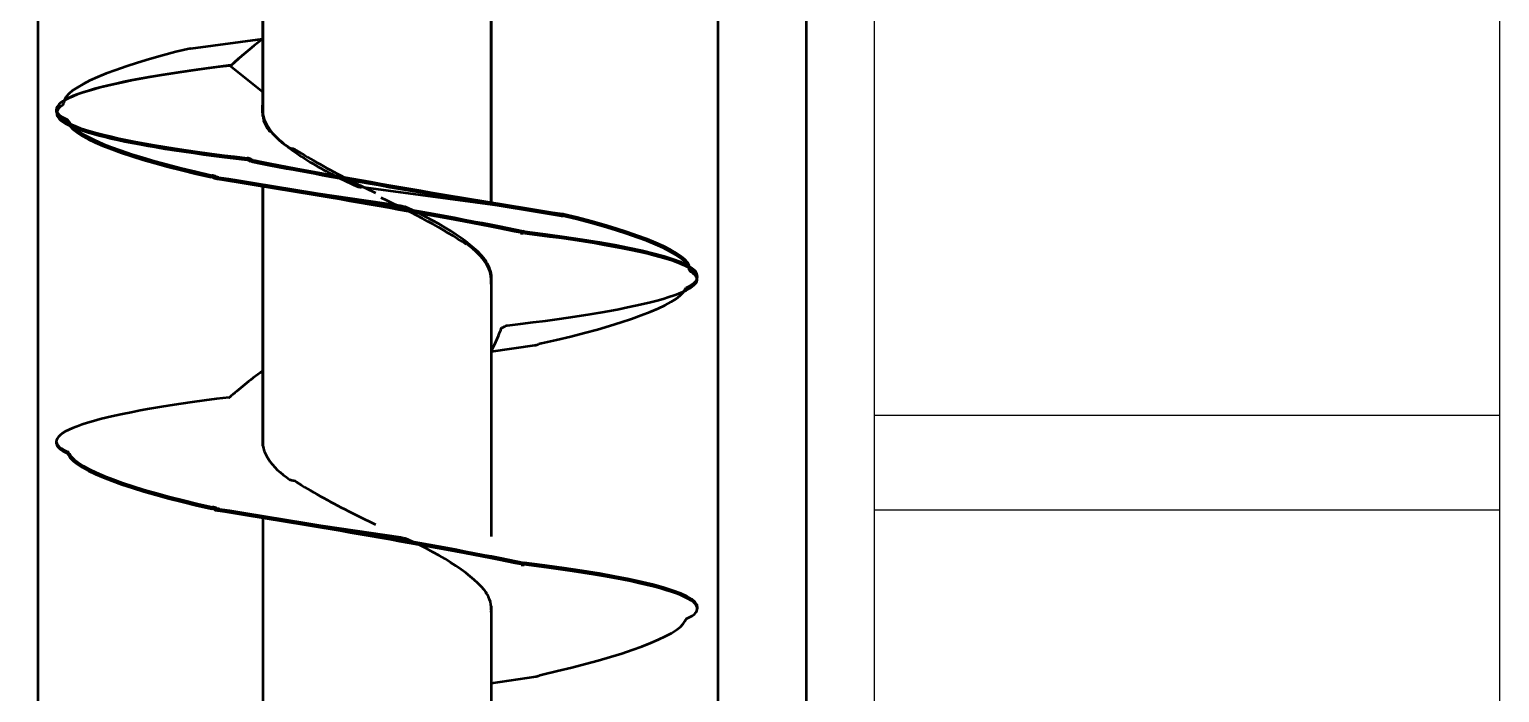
# Model space of a CAD drawing. Extents: x -3873 to 164127, y 7129 to 96529.
# Drawn here: x 60000 to 61082, y 68452 to 68940 of the extents above; entities that cross this region are included whole.
import ezdxf

# ---------------------------------------------------------------- set-up
doc = ezdxf.new("R2010")
doc.units = 0
doc.layers.add('LAYOUT', color=90, linetype='CONTINUOUS')
doc.layers.add('TEXT', color=3, linetype='CONTINUOUS')
doc.layers.add('LAYOUT Kromeka', color=1, linetype='CONTINUOUS', lineweight=5)
doc.layers.add('Visible (ISO)', color=7, linetype='CONTINUOUS', lineweight=50)

# ---------------------------------------------------------------- blocks, each defined once
blk = doc.blocks.new('CD30-500-3500 Giblet chiller')
at = {"layer": 'Visible (ISO)', "color": 0}
for p, q in [((105263.8, 16066.4), (108431.5, 16066.4)), ((106461.5, 16066.4), (108431.5, 16066.4)), ((105878.4, 16001.4), (108352.3, 16001.4)), ((106461.5, 16001.4), (108352.3, 16001.4)), ((107256.8, 15980.9), (107257.6, 15980.7)), ((107257.7, 15981.2), (107258.2, 15981)), ((107257.7, 15981.2), (107258.6, 15980.9)), ((107258.2, 15981.1), (107257.8, 15981.2)), ((107258.7, 15980.9), (107258.2, 15981.1)), ((107258.2, 15981), (107258.6, 15980.9)), ((107258.7, 15981.5), (107258.3, 15981.5)), ((107259.5, 15981.7), (107258.7, 15981.5)), ((107264.1, 15986.3), (107262.9, 15986.5)), ((107264.6, 15986.2), (107263.4, 15986.1)), ((107507.9, 15986.3), (107506.7, 15986.5)), ((107507.9, 15986.3), (107506.7, 15986.5)), ((107257.6, 15980.7), (107258.1, 15980.5)), ((107216.9, 15887.3), (107197.1, 15739.1)), ((107217, 15887.6), (107216.9, 15887.6)), ((107216.9, 15887.5), (107216.9, 15887.6)), ((107216.9, 15886.9), (107217.6, 15886.6)), ((107217.2, 15888.5), (107218.1, 15887.5)), ((107217.6, 15886.6), (107218.1, 15886.4)), ((107218.1, 15887.5), (107218.3, 15887.4)), ((107218.1, 15887.3), (107218.1, 15887.3)), ((107218.1, 15887.3), (107218.1, 15887.3)), ((107218.4, 15886.4), (107218.3, 15886.5)), ((107318.2, 15834.8), (107313.5, 15867)), ((107562.1, 15834.8), (107557.3, 15867.8)), ((107562.1, 15834.8), (107557.3, 15867.8)), ((107229.6, 15858.3), (107230.4, 15858)), ((107229.9, 15859.5), (107231, 15858.6)), ((107231.2, 15859.6), (107230, 15859.7)), ((107230, 15859.4), (107230, 15859.7)), ((107230.4, 15858), (107230.9, 15857.8)), ((107473.7, 15858.7), (107474.5, 15858.4)), ((107473.8, 15859.1), (107473.8, 15859.1)), ((107473.8, 15859), (107473.8, 15859.1)), ((107474, 15860), (107475, 15859.2)), ((107474.5, 15858.4), (107475, 15858.2)), ((107475, 15859), (107474.9, 15859)), ((107475, 15859.1), (107475.1, 15859)), ((107475, 15858.9), (107475, 15859)), ((107475.2, 15856.8), (107475.2, 15857)), ((107017.1, 15834.8), (107210, 15834.8)), ((107209.9, 15834.8), (107019.8, 15834.8)), ((107022.5, 15834.8), (107210.2, 15834.8)), ((107251.5, 15831.3), (107251.4, 15830.7)), ((107261.3, 15834.8), (107454.2, 15834.8)), ((107495.2, 15831), (107495.2, 15830.6)), ((107505.2, 15834.8), (107698.1, 15834.8)), ((107505.2, 15834.8), (107698.1, 15834.8)), ((107210.9, 15768.2), (107191.3, 15633.6)), ((107455.1, 15768.3), (107435.4, 15634.1)), ((107144.8, 15666.8), (106952.1, 15666.8)), ((106952.1, 15666.8), (107144.1, 15666.8)), ((107022.5, 15666.8), (107142.3, 15666.8)), ((107095, 15613.9), (107088, 15666.8)), ((107127.2, 15666.8), (107107.8, 15642.6)), ((107177.5, 15656.7), (107176.6, 15658.1)), ((107177.1, 15657.3), (107176.6, 15658.1)), ((107177.2, 15657.8), (107176.8, 15658.4)), ((107177.5, 15656.7), (107177.1, 15657.3)), ((107177.7, 15657), (107177.2, 15657.8)), ((107177.8, 15659.7), (107177.3, 15659.9)), ((107178.6, 15659.4), (107177.8, 15659.7)), ((107387.4, 15666.8), (107194.6, 15666.8)), ((107196.1, 15666.8), (107386.4, 15666.8)), ((107440.2, 15666.8), (107630.2, 15666.8)), ((107176.6, 15655.3), (107175.8, 15655.4)), ((107177, 15655.3), (107176.6, 15655.3)), ((107107.5, 15643.9), (107107.5, 15643.3)), ((107107.7, 15642.7), (107107.8, 15642.8)), ((107352, 15642.7), (107351.9, 15642.1)), ((107434.7, 15635), (107434.2, 15635.2)), ((107435.4, 15634.7), (107434.7, 15635)), ((107189.4, 15629.1), (107188.6, 15629.3)), ((107190.3, 15630.7), (107189.4, 15632.4)), ((107189.9, 15631.5), (107189.4, 15632.4)), ((107189.8, 15628.9), (107189.4, 15629.1)), ((107190, 15632.1), (107189.6, 15632.8)), ((107190.3, 15630.7), (107189.9, 15631.5)), ((107190.5, 15631.1), (107190, 15632.1)), ((107190.5, 15634.5), (107190.1, 15634.6)), ((107191.3, 15634.1), (107190.5, 15634.5)), ((107433.5, 15629.6), (107432.7, 15629.8)), ((107434.4, 15631.3), (107433.5, 15632.9)), ((107434, 15632), (107433.5, 15632.9)), ((107433.9, 15629.5), (107433.5, 15629.6)), ((107434.1, 15632.6), (107433.7, 15633.3)), ((107434.4, 15631.3), (107434, 15632)), ((107434.6, 15631.7), (107434.1, 15632.6)), ((107095.1, 15613.8), (107095, 15613.6)), ((107147.4, 15522.9), (107148.2, 15523)), ((107147.7, 15523.1), (107148.5, 15523.2)), ((107148.2, 15523.8), (107148.8, 15523.5)), ((107148.2, 15523.8), (107149.1, 15523.4)), ((107148.2, 15523), (107148.6, 15523.1)), ((107148.7, 15523.6), (107148.4, 15523.8)), ((107148.5, 15523.2), (107149, 15523.3)), ((107148.6, 15524), (107149.1, 15523.8)), ((107148.6, 15524), (107149.4, 15523.6)), ((107149.1, 15523.9), (107148.7, 15524)), ((107149.2, 15523.4), (107148.7, 15523.6)), ((107148.8, 15523.5), (107149.1, 15523.4)), ((107149.3, 15524.1), (107148.9, 15524.2)), ((107149.6, 15523.6), (107149.1, 15523.9)), ((107149.1, 15523.8), (107149.5, 15523.6)), ((107149.6, 15524.3), (107149.2, 15524.5)), ((107150.1, 15523.9), (107149.3, 15524.1)), ((107150.4, 15524.1), (107149.6, 15524.3)), ((107391.8, 15523.2), (107392.6, 15523.3)), ((107392.6, 15523.3), (107393.1, 15523.4)), ((107392.7, 15524.1), (107393.2, 15523.9)), ((107392.7, 15524.1), (107393.6, 15523.7)), ((107393.2, 15524), (107392.8, 15524.1)), ((107393.7, 15523.8), (107393.2, 15524)), ((107393.2, 15523.9), (107393.6, 15523.7)), ((107393.7, 15524.5), (107393.3, 15524.6)), ((107394.5, 15524.2), (107393.7, 15524.5)), ((107141.8, 15515.2), (107140.5, 15515.1)), ((107142, 15515.2), (107140.7, 15515.1)), ((107142.7, 15515.3), (107141.4, 15515.5)), ((107386, 15515.2), (107384.8, 15515.1)), ((105263.8, 15501.4), (107233.8, 15501.4)), ((106461.5, 15501.4), (108408.9, 15501.4))]:
    blk.add_line(p, q, dxfattribs=at)
for centre, major_axis, ratio, start_param, end_param in [((107251, 15587.2), (12.7, 399.2), 0.097084, -0.200634, 0.822936), ((107279.3, 15587.3), (-14.3, 399), 0.094964, -0.866757, 0.148975), ((107494.7, 15587.2), (12.8, 399.2), 0.097021, -0.198561, 0.825008), ((107228.7, 15786.4), (28.9, 194.4), 0.155861, 0.023148, 1.046718), ((107249.8, 15587.3), (12.7, 399.2), 0.097084, -0.009615, 0.822936), ((107262.5, 15588), (18.3, 397.4), 0.351112, 0.163401, 0.164188), ((107278.1, 15587.1), (-14.3, 399), 0.094964, 0.01054, 0.148975), ((107263.4, 15587.8), (18.3, 397.4), 0.351112, 0.163401, 0.164188), ((107493.5, 15587.4), (12.8, 399.2), 0.097021, -0.009668, 0.825008), ((107229.9, 15786.1), (28.9, 194.4), 0.155861, 0.023148, 1.046718), ((107276.5, 15585), (-24.4, 395.5), 0.350497, -0.140826, -0.14004), ((107298.3, 15781.1), (-28.7, 196.7), 0.149505, -1.113877, -0.098144), ((107520.2, 15585), (-24.1, 395.5), 0.350525, -0.139091, -0.138305), ((107520.2, 15585), (-24.1, 395.5), 0.350525, -0.139091, -0.138305), ((107542.1, 15781.4), (-28.7, 196.5), 0.149826, -1.110801, -0.095069), ((107542.1, 15781.4), (-28.7, 196.5), 0.149826, -1.110801, -0.095069), ((107197.3, 15809.5), (40, 236.4), 0.028443, 4.032327, 5.050836), ((107198.5, 15809), (40, 236.4), 0.028443, 4.032327, 5.050836), ((107317.4, 15737.6), (-132.1, 296.2), 0.164727, -1.183753, -1.182214), ((107310.6, 15865.4), (0.08, 5.68), 0.53242, -0.876022, -0.764049), ((107561.2, 15737.5), (-132, 296.4), 0.165694, -1.181387, -1.179848), ((107561.2, 15737.5), (-132, 296.4), 0.165694, -1.181387, -1.179848), ((107554.3, 15866.2), (0.08, 5.68), 0.532831, -0.875835, -0.763862), ((107554.3, 15866.2), (0.08, 5.68), 0.532831, -0.875835, -0.763862), ((107209.6, 15700.1), (39.6, 235.4), 0.036298, 0.840221, 1.85873), ((107210.8, 15699.6), (39.6, 235.4), 0.036298, 0.840221, 1.85873), ((107453.7, 15700.3), (39.6, 235.4), 0.036551, 0.838685, 1.857194), ((107454.9, 15699.8), (39.6, 235.4), 0.036551, 0.838685, 1.857194), ((107304.3, 15584.5), (-101.4, 334.1), 0.292533, -0.770475, -0.768936), ((107297.5, 15841.5), (0.25, 4.52), 0.666682, -0.820123, -0.70815), ((107325.6, 15816.8), (-42, 26.5), 0.236453, -1.23953, -0.78902), ((107231.4, 15701.2), (38.6, 135.8), 0.301932, 0.380301, 1.1137), ((107259.4, 15750.8), (8.7, 84), 0.484921, -0.009688, 0.718496), ((107220.4, 15750.8), (24.6, 83.5), 0.43577, -0.190882, -0.180228), ((107272.6, 15750.8), (-11.4, 84), 0.477181, -0.12458, 0.253529), ((107270.8, 15750.8), (-11.4, 84), 0.477181, -0.12458, -0.086462), ((107257.7, 15750.8), (8.7, 84), 0.484921, -0.009688, 0.028645), ((107475.5, 15701.2), (38.5, 135.9), 0.30221, 0.378795, 1.112194), ((107464.2, 15750.8), (24.5, 83.5), 0.436443, -0.193219, -0.186209), ((107516.3, 15750.8), (-11.3, 84), 0.477522, -0.124023, 0.256177), ((107514.6, 15750.8), (-11.3, 84), 0.477522, -0.124023, -0.085896), ((107514.6, 15750.8), (-11.3, 84), 0.477522, -0.124023, -0.085896), ((107218.7, 15724.8), (51.6, 120.1), 0.186918, 0.78613, 1.405938), ((107209.4, 15720.5), (15.9, 156.8), 0.021454, 1.25661, 1.259056), ((107212.7, 15752.2), (15.9, 156.8), 0.021454, 1.466588, 1.46718), ((107453.5, 15720.4), (15.9, 156.8), 0.0216, 1.25516, 1.257606), ((107456.8, 15752.1), (15.9, 156.8), 0.0216, 1.465135, 1.465727), ((107189.6, 15775.7), (52.8, 118.6), 0.165874, 4.388816, 4.566767), ((107433.7, 15775.6), (52.8, 118.5), 0.16521, 4.390442, 4.567383), ((107176.8, 15800), (40.6, 133.6), 0.292302, 3.979461, 4.302498), ((107195.4, 15748.2), (16, 156.8), 0.016888, 4.651128, 4.653573), ((107198.7, 15780.2), (16, 156.8), 0.016888, 4.443006, 4.443599), ((107188.8, 15750.8), (40.4, 84), 0.125278, 3.986101, 4.519953), ((107433, 15750.8), (40.4, 84), 0.124708, 3.987282, 4.521135), ((107176.1, 15750.8), (35.1, 83.6), 0.269882, 3.669451, 4.203304), ((107148.3, 15750.8), (11.2, 84.3), 0.478029, 3.096219, 3.904231), ((107148.6, 15750.8), (11.3, 84), 0.477586, 3.146077, 3.910672), ((107168.9, 15750.8), (5.9, 84.1), 0.076335, 3.879538, 3.884246), ((107392.7, 15750.8), (11.4, 84), 0.477352, 3.14646, 3.912492), ((107413, 15750.8), (5.9, 84.1), 0.076234, 3.880976, 3.885684), ((107135.8, 15750.8), (-8.6, 84), 0.485053, 3.032151, 3.427488), ((107156.2, 15750.8), (3.1, 84.1), 0.096419, 3.508555, 3.513263), ((107083.5, 15693), (-40.7, 60.3), 0.158561, 1.911168, 2.411415), ((107083.4, 15692.9), (-40.8, 59.9), 0.159202, 1.911315, 2.410791), ((107150, 15750.8), (11.2, 84.3), 0.478029, 3.096219, 3.183572), ((107150.3, 15750.8), (11.3, 84), 0.477586, 3.146077, 3.184205), ((107137.6, 15750.8), (-8.6, 84), 0.485053, 3.032151, 3.070487), ((107181.5, 15918.5), (101.5, 333.9), 0.292302, 3.911642, 3.913181), ((107182.4, 15917.1), (101.5, 333.9), 0.292302, 3.911642, 3.913181), ((107175.6, 15660.4), (-0.25, 4.53), 0.666075, 3.850037, 3.96201), ((107328, 15693.6), (-40.7, 62.8), 0.1553, 1.910314, 2.414679), ((107394.4, 15750.8), (11.4, 84), 0.477352, 3.14646, 3.184582), ((107156.2, 15914.4), (14.3, 398.9), 0.094928, 2.993655, 4.009387), ((107157.4, 15914.2), (14.3, 398.9), 0.094928, 3.131028, 4.009387), ((107127.2, 15914.2), (-12.9, 399.1), 0.096924, 2.313475, 3.337044), ((107127.5, 15914.2), (-12.8, 399.2), 0.097009, 2.316196, 3.339766), ((107371.6, 15914.2), (-12.8, 399.2), 0.097053, 2.317621, 3.34119), ((107174.7, 15720.1), (28.6, 196.2), 0.150303, 3.232033, 4.247766), ((107174.9, 15720.5), (28.6, 196.5), 0.149886, 3.236085, 4.251817), ((107175.9, 15719.7), (28.6, 196.2), 0.150303, 3.232033, 4.247766), ((107176.1, 15720.1), (28.6, 196.5), 0.149886, 3.236085, 4.251817), ((107194.3, 15765.7), (131.9, 296.4), 0.165874, 4.320998, 4.322537), ((107195.2, 15764), (131.9, 296.4), 0.165874, 4.320998, 4.322537), ((107188.3, 15635.2), (-0.08, 5.68), 0.532908, 3.90542, 4.017393), ((107419, 15720.7), (28.7, 196.6), 0.149666, 3.2382, 4.253933), ((107420.2, 15720.3), (28.7, 196.6), 0.149666, 3.2382, 4.253933), ((107438.4, 15765.7), (132, 296.3), 0.16521, 4.322624, 4.324163), ((107439.3, 15764), (132, 296.3), 0.16521, 4.322624, 4.324163), ((107432.5, 15635.7), (-0.08, 5.68), 0.532625, 3.905549, 4.017521), ((107106.7, 15715), (-28.9, 194.3), 0.155993, 2.096492, 3.120062), ((107140.6, 15913.5), (-18.1, 397.5), 0.351122, 2.978264, 2.97905), ((107128.4, 15914.4), (-12.9, 399.1), 0.096924, 3.151341, 3.337044), ((107128.8, 15914.4), (-12.8, 399.2), 0.097009, 3.151271, 3.339766), ((107153, 15916.9), (23.8, 395.7), 0.350567, 3.277297, 3.278083), ((107153.4, 15916.9), (24.1, 395.6), 0.35053, 3.279573, 3.280359), ((107153.9, 15916.6), (23.8, 395.7), 0.350567, 3.277297, 3.278083), ((107154.2, 15916.6), (24.1, 395.6), 0.35053, 3.279573, 3.280359), ((107372.9, 15914.4), (-12.8, 399.2), 0.097053, 3.151234, 3.34119), ((107397.5, 15917), (24.3, 395.5), 0.350511, 3.280765, 3.281551), ((107398.4, 15916.6), (24.3, 395.5), 0.350511, 3.280765, 3.281551)]:
    blk.add_ellipse(centre, major_axis=major_axis, ratio=ratio, start_param=start_param, end_param=end_param, dxfattribs=at)
for points, knots in [([(107257.7, 15981.2), (107257.5, 15981.1), (107257.3, 15981.1), (107257, 15981), (107256.9, 15980.9), (107256.8, 15980.9)], [0, 0, 0, 0, 0.5, 0.5, 1, 1, 1, 1]), ([(107259.5, 15981.7), (107259.5, 15981.5), (107259.4, 15981.4), (107259.2, 15981.3), (107259.1, 15981.2), (107258.9, 15981.1), (107258.7, 15980.9)], [0, 0, 0, 0, 0.5, 0.5, 0.5, 1, 1, 1, 1]), ([(107272.6, 15977.2), (107272.6, 15977.3), (107272.5, 15977.4), (107272.3, 15977.5), (107272.2, 15977.6), (107272, 15977.7), (107271.8, 15977.7)], [0, 0, 0, 0, 0.5, 0.5, 0.5, 1, 1, 1, 1]), ([(107516.4, 15977.4), (107516.3, 15977.5), (107516.2, 15977.6), (107516.1, 15977.7), (107516, 15977.8), (107515.8, 15977.8), (107515.6, 15977.9)], [0, 0, 0, 0, 0.5, 0.5, 0.5, 1, 1, 1, 1]), ([(107516.4, 15977.4), (107516.3, 15977.5), (107516.2, 15977.6), (107516.1, 15977.7), (107516, 15977.8), (107515.8, 15977.8), (107515.6, 15977.9)], [0, 0, 0, 0, 0.5, 0.5, 0.5, 1, 1, 1, 1]), ([(107218.4, 15886.4), (107218.3, 15886.6), (107218.3, 15886.8), (107218.3, 15887.1), (107218.3, 15887.2), (107218.3, 15887.4)], [-0.3710489, -0.3710489, -0.3710489, -0.3710489, -0.1855245, -0.1855245, 0, 0, 0, 0]), ([(107313.5, 15867), (107313.4, 15867.4), (107313.4, 15867.8), (107313.3, 15868.1), (107313.2, 15868.4), (107313.1, 15868.8), (107313, 15869)], [0.1570808, 0.1570808, 0.1570808, 0.1570808, 0.5000028, 0.5000028, 0.5000028, 0.8159434, 0.8159434, 0.8159434, 0.8159434]), ([(107557.3, 15867.8), (107557.2, 15868.2), (107557.1, 15868.5), (107557, 15868.9), (107556.9, 15869.2), (107556.8, 15869.5), (107556.7, 15869.8)], [0.1548942, 0.1548942, 0.1548942, 0.1548942, 0.5000028, 0.5000028, 0.5000028, 0.8159434, 0.8159434, 0.8159434, 0.8159434]), ([(107557.3, 15867.8), (107557.2, 15868.2), (107557.1, 15868.5), (107557, 15868.9), (107556.9, 15869.2), (107556.8, 15869.5), (107556.7, 15869.8)], [0.1548942, 0.1548942, 0.1548942, 0.1548942, 0.5000028, 0.5000028, 0.5000028, 0.8159434, 0.8159434, 0.8159434, 0.8159434]), ([(107231.1, 15856.4), (107231.1, 15856.8), (107231.1, 15857.2), (107231, 15857.9), (107231, 15858.2), (107231, 15858.6)], [-0.3710489, -0.3710489, -0.3710489, -0.3710489, -0.1855245, -0.1855245, 0, 0, 0, 0]), ([(107475.2, 15856.8), (107475.2, 15857.2), (107475.2, 15857.6), (107475.2, 15858.3), (107475.2, 15858.7), (107475.1, 15859)], [-0.3710489, -0.3710489, -0.3710489, -0.3710489, -0.1855245, -0.1855245, 0, 0, 0, 0]), ([(107300.4, 15842.5), (107300.4, 15842.9), (107300.3, 15843.4), (107300.2, 15843.8), (107300.1, 15844), (107300, 15844.3), (107299.8, 15844.5)], [0, 0, 0, 0, 0.5000028, 0.5000028, 0.5000028, 0.8159434, 0.8159434, 0.8159434, 0.8159434]), ([(107196.6, 15736.2), (107196.7, 15736.5), (107196.8, 15736.7), (107196.8, 15737), (107196.9, 15737.4), (107197, 15737.8), (107197, 15738.2)], [0.1840543, 0.1840543, 0.1840543, 0.1840543, 0.5, 0.5, 0.5, 1, 1, 1, 1]), ([(107169.9, 15691.2), (107169.6, 15690.8), (107169.4, 15690.2), (107169.1, 15689.3), (107169, 15688.9), (107168.9, 15688.5)], [2.5682503, 2.5682503, 2.5682503, 2.5682503, 2.8214025, 2.8214025, 2.9900626, 2.9900626, 2.9900626, 2.9900626]), ([(107414, 15691.3), (107413.7, 15690.8), (107413.5, 15690.3), (107413.2, 15689.4), (107413.1, 15689), (107413.1, 15688.6)], [2.5682503, 2.5682503, 2.5682503, 2.5682503, 2.8214025, 2.8214025, 2.9900626, 2.9900626, 2.9900626, 2.9900626]), ([(107168.9, 15688.2), (107168.9, 15688), (107168.8, 15687.8), (107168.7, 15687.3), (107168.5, 15686.9), (107168.3, 15686.7)], [0.664323, 0.664323, 0.664323, 0.664323, 0.7562049, 0.7562049, 0.9125602, 0.9125602, 0.9125602, 0.9125602]), ([(107413, 15688.3), (107413, 15688.1), (107412.9, 15687.9), (107412.8, 15687.3), (107412.6, 15687), (107412.5, 15686.8)], [0.664323, 0.664323, 0.664323, 0.664323, 0.7562049, 0.7562049, 0.9125602, 0.9125602, 0.9125602, 0.9125602]), ([(107156.1, 15672.1), (107156.1, 15672), (107156.1, 15671.9), (107155.9, 15671.6), (107155.7, 15671.5), (107155.6, 15671.3)], [0.664323, 0.664323, 0.664323, 0.664323, 0.7562049, 0.7562049, 0.9125602, 0.9125602, 0.9125602, 0.9125602]), ([(107157.1, 15673.8), (107156.9, 15673.5), (107156.6, 15673.2), (107156.3, 15672.7), (107156.2, 15672.5), (107156.2, 15672.3)], [2.5682503, 2.5682503, 2.5682503, 2.5682503, 2.8214025, 2.8214025, 2.9900626, 2.9900626, 2.9900626, 2.9900626]), ([(107176.6, 15658.1), (107176.4, 15657.7), (107176.2, 15657.3), (107175.9, 15656.4), (107175.8, 15655.9), (107175.8, 15655.4)], [0, 0, 0, 0, 0.5, 0.5, 1, 1, 1, 1]), ([(107177, 15658.6), (107177, 15658.6), (107176.9, 15658.5), (107176.9, 15658.5), (107176.9, 15658.4), (107176.8, 15658.4)], [-0.04006097, -0.04006097, -0.04006097, -0.04006097, -0.02003048, -0.02003048, 0, 0, 0, 0]), ([(107177.3, 15659.9), (107177.3, 15659.6), (107177.2, 15659.3), (107177.2, 15659.1), (107177.1, 15658.9), (107177, 15658.8), (107177, 15658.6)], [0, 0, 0, 0, 0.5, 0.5, 0.5, 0.815947, 0.815947, 0.815947, 0.815947]), ([(107178.6, 15659.4), (107178.5, 15658.9), (107178.4, 15658.5), (107178.3, 15658.1), (107178.2, 15657.9), (107178.1, 15657.6), (107178, 15657.4)], [0, 0, 0, 0, 0.5000028, 0.5000028, 0.5000028, 0.8159434, 0.8159434, 0.8159434, 0.8159434]), ([(107434.2, 15635.2), (107434.2, 15634.8), (107434.1, 15634.5), (107434, 15634.2), (107434, 15634), (107433.9, 15633.8), (107433.9, 15633.6)], [0, 0, 0, 0, 0.5, 0.5, 0.5, 0.815947, 0.815947, 0.815947, 0.815947]), ([(107189.4, 15632.4), (107189.2, 15632), (107189, 15631.5), (107188.7, 15630.4), (107188.6, 15629.9), (107188.6, 15629.3)], [0, 0, 0, 0, 0.5, 0.5, 1, 1, 1, 1]), ([(107189.7, 15633.1), (107189.7, 15633.1), (107189.7, 15633), (107189.7, 15632.9), (107189.6, 15632.9), (107189.6, 15632.8)], [-0.04006097, -0.04006097, -0.04006097, -0.04006097, -0.02003048, -0.02003048, 0, 0, 0, 0]), ([(107190.1, 15634.6), (107190.1, 15634.3), (107190, 15634), (107189.9, 15633.7), (107189.9, 15633.5), (107189.8, 15633.3), (107189.7, 15633.1)], [0, 0, 0, 0, 0.5, 0.5, 0.5, 0.815947, 0.815947, 0.815947, 0.815947]), ([(107191.3, 15634.1), (107191.3, 15633.6), (107191.2, 15633), (107191, 15632.5), (107190.9, 15632.2), (107190.8, 15631.9), (107190.7, 15631.6)], [0, 0, 0, 0, 0.5000028, 0.5000028, 0.5000028, 0.8159434, 0.8159434, 0.8159434, 0.8159434]), ([(107433.5, 15632.9), (107433.3, 15632.5), (107433.1, 15632), (107432.8, 15631), (107432.7, 15630.4), (107432.7, 15629.8)], [0, 0, 0, 0, 0.5, 0.5, 1, 1, 1, 1]), ([(107433.9, 15633.6), (107433.8, 15633.6), (107433.8, 15633.5), (107433.8, 15633.4), (107433.7, 15633.4), (107433.7, 15633.3)], [-0.04006097, -0.04006097, -0.04006097, -0.04006097, -0.02003048, -0.02003048, 0, 0, 0, 0]), ([(107435.4, 15634.7), (107435.4, 15634.1), (107435.3, 15633.6), (107435.2, 15633), (107435.1, 15632.7), (107435, 15632.4), (107434.8, 15632.1)], [0, 0, 0, 0, 0.5000028, 0.5000028, 0.5000028, 0.8159434, 0.8159434, 0.8159434, 0.8159434]), ([(107135.8, 15520.3), (107135.6, 15520.4), (107135.4, 15520.4), (107135.1, 15520.5), (107135, 15520.6), (107135, 15520.6)], [0, 0, 0, 0, 0.5, 0.5, 1, 1, 1, 1]), ([(107148.2, 15523.8), (107148, 15523.6), (107147.8, 15523.5), (107147.6, 15523.2), (107147.5, 15523), (107147.4, 15522.9)], [0, 0, 0, 0, 0.5, 0.5, 1, 1, 1, 1]), ([(107148.6, 15524), (107148.3, 15523.8), (107148.2, 15523.7), (107147.9, 15523.4), (107147.8, 15523.3), (107147.7, 15523.1)], [0, 0, 0, 0, 0.5, 0.5, 1, 1, 1, 1]), ([(107150.1, 15523.9), (107150, 15523.8), (107149.9, 15523.7), (107149.8, 15523.6), (107149.6, 15523.5), (107149.5, 15523.5), (107149.2, 15523.4)], [0, 0, 0, 0, 0.5, 0.5, 0.5, 1, 1, 1, 1]), ([(107150.4, 15524.1), (107150.3, 15524), (107150.2, 15523.9), (107150.1, 15523.8), (107150, 15523.8), (107149.8, 15523.7), (107149.6, 15523.6)], [0, 0, 0, 0, 0.5, 0.5, 0.5, 1, 1, 1, 1]), ([(107392.7, 15524.1), (107392.5, 15524), (107392.3, 15523.8), (107392, 15523.5), (107391.9, 15523.4), (107391.8, 15523.2)], [0, 0, 0, 0, 0.5, 0.5, 1, 1, 1, 1]), ([(107394.5, 15524.2), (107394.5, 15524.1), (107394.4, 15524), (107394.2, 15524), (107394.1, 15523.9), (107393.9, 15523.8), (107393.7, 15523.8)], [0, 0, 0, 0, 0.5, 0.5, 0.5, 1, 1, 1, 1])]:
    blk.add_open_spline(points, degree=3, knots=knots, dxfattribs=at)
for points in [[(107257.7, 15981.2), (107257.7, 15981.2), (107257.7, 15981.2), (107257.7, 15981.2)], [(107258.3, 15981.5), (107258.2, 15981.4), (107258, 15981.3), (107257.8, 15981.2)], [(107258.6, 15980.9), (107258.3, 15980.8), (107258.1, 15980.7), (107258.1, 15980.5)], [(107258.6, 15980.9), (107258.6, 15980.9), (107258.6, 15980.9), (107258.6, 15980.9)], [(107271.7, 15977.8), (107271.4, 15977.9), (107271.3, 15978), (107271.2, 15978.1)], [(107271.7, 15977.8), (107271.7, 15977.8), (107271.7, 15977.8), (107271.7, 15977.8)], [(107515.4, 15977.9), (107515.2, 15978), (107515, 15978.1), (107515, 15978.3)], [(107515.4, 15977.9), (107515.2, 15978), (107515, 15978.1), (107515, 15978.3)], [(107515.4, 15977.9), (107515.4, 15977.9), (107515.4, 15977.9), (107515.4, 15977.9)], [(107515.4, 15977.9), (107515.4, 15977.9), (107515.4, 15977.9), (107515.4, 15977.9)], [(107217.2, 15888.5), (107217, 15888), (107216.9, 15887.5), (107216.9, 15886.9)], [(107218.3, 15887.4), (107218.2, 15887.1), (107218.1, 15886.7), (107218.1, 15886.4)], [(107312.5, 15869.9), (107312.3, 15870.4), (107312.1, 15871), (107312, 15871.7)], [(107556.3, 15870.7), (107556, 15871.2), (107555.8, 15871.8), (107555.8, 15872.5)], [(107556.3, 15870.7), (107556, 15871.2), (107555.8, 15871.8), (107555.8, 15872.5)], [(107229.9, 15859.5), (107229.8, 15859.2), (107229.7, 15858.7), (107229.6, 15858.3)], [(107231, 15858.6), (107231, 15858.3), (107230.9, 15858.1), (107230.9, 15857.8)], [(107474, 15860), (107473.9, 15859.6), (107473.8, 15859.2), (107473.7, 15858.7)], [(107475.1, 15859), (107475.1, 15858.8), (107475, 15858.5), (107475, 15858.2)], [(107299.4, 15845.2), (107299.1, 15845.6), (107299, 15846.1), (107298.9, 15846.6)], [(107210.9, 15768.2), (107211, 15768.4), (107211, 15768.6), (107211, 15768.8)], [(107211.1, 15769.2), (107211.2, 15770.1), (107211.4, 15770.9), (107211.6, 15771.6)], [(107455.1, 15768.3), (107455.1, 15768.5), (107455.1, 15768.7), (107455.1, 15768.9)], [(107455.2, 15769.4), (107455.3, 15770.2), (107455.5, 15771), (107455.8, 15771.8)], [(107196.5, 15735.8), (107196.5, 15736), (107196.6, 15736.1), (107196.6, 15736.2)], [(107197.1, 15738.7), (107197.1, 15738.9), (107197.1, 15739), (107197.1, 15739.1)], [(107177.5, 15656.7), (107177.3, 15656.3), (107177.1, 15655.8), (107177, 15655.3)], [(107107.7, 15642.7), (107107.6, 15643.1), (107107.5, 15643.5), (107107.4, 15644)], [(107107.5, 15643.5), (107107.5, 15643.6), (107107.4, 15643.7), (107107.4, 15643.7)], [(107108, 15644.5), (107107.9, 15643.9), (107107.8, 15643.3), (107107.7, 15642.7)], [(107351.9, 15642.3), (107351.9, 15642.4), (107351.9, 15642.4), (107351.9, 15642.5)], [(107190.3, 15630.7), (107190, 15630.3), (107189.9, 15629.6), (107189.8, 15628.9)], [(107434.4, 15631.3), (107434.1, 15630.8), (107434, 15630.1), (107433.9, 15629.5)], [(107095.1, 15613.7), (107095, 15613.8), (107095, 15613.9), (107095, 15613.9)], [(107135.8, 15520.3), (107135.8, 15520.3), (107135.8, 15520.3), (107135.8, 15520.3)], [(107136.4, 15520), (107136.3, 15520.1), (107136.2, 15520.2), (107135.9, 15520.3)], [(107148.2, 15523.8), (107148.2, 15523.8), (107148.2, 15523.8), (107148.2, 15523.8)], [(107148.9, 15524.2), (107148.8, 15524.1), (107148.6, 15523.9), (107148.4, 15523.8)], [(107148.6, 15524), (107148.6, 15524), (107148.6, 15524), (107148.6, 15524)], [(107149.1, 15523.4), (107148.9, 15523.3), (107148.7, 15523.2), (107148.6, 15523.1)], [(107149.2, 15524.5), (107149.1, 15524.3), (107148.9, 15524.1), (107148.7, 15524)], [(107149.4, 15523.6), (107149.2, 15523.5), (107149, 15523.4), (107149, 15523.3)], [(107149.1, 15523.4), (107149.1, 15523.4), (107149.1, 15523.4), (107149.1, 15523.4)], [(107149.5, 15523.6), (107149.5, 15523.6), (107149.5, 15523.6), (107149.4, 15523.6)], [(107392.7, 15524.1), (107392.7, 15524.1), (107392.7, 15524.1), (107392.7, 15524.1)], [(107393.3, 15524.6), (107393.2, 15524.4), (107393, 15524.2), (107392.8, 15524.1)], [(107393.6, 15523.7), (107393.3, 15523.6), (107393.1, 15523.5), (107393.1, 15523.4)], [(107393.6, 15523.7), (107393.6, 15523.7), (107393.6, 15523.7), (107393.6, 15523.7)]]:
    blk.add_open_spline(points, degree=3, dxfattribs=at)
blk = doc.blocks.new('chilling_Gibletchiller_platform')
at = {"layer": 'LAYOUT', "color": 0, "linetype": 'Continuous', "ltscale": 50}
for p, q in [((-1705, 560), (1705, 560)), ((1705, 510), (-1705, 510)), ((-640, 50), (-640, 510)), ((-570, 510), (-570, 50)), ((1705, 50), (-1705, 50))]:
    blk.add_line(p, q, dxfattribs=at)

msp = doc.modelspace()

# ---------------------------------------------------------------- block references
at = {"layer": 'LAYOUT Kromeka', "rotation": 90}
msp.add_blockref('chilling_Gibletchiller_platform', (61131.6, 69226.5), dxfattribs=at)
at = {"layer": 'TEXT', "color": 1, "linetype": 'Continuous', "rotation": 270}
msp.add_blockref('CD30-500-3500 Giblet chiller', (44505.1, 176021.4), dxfattribs=at)

doc.saveas('drawing.dxf')
